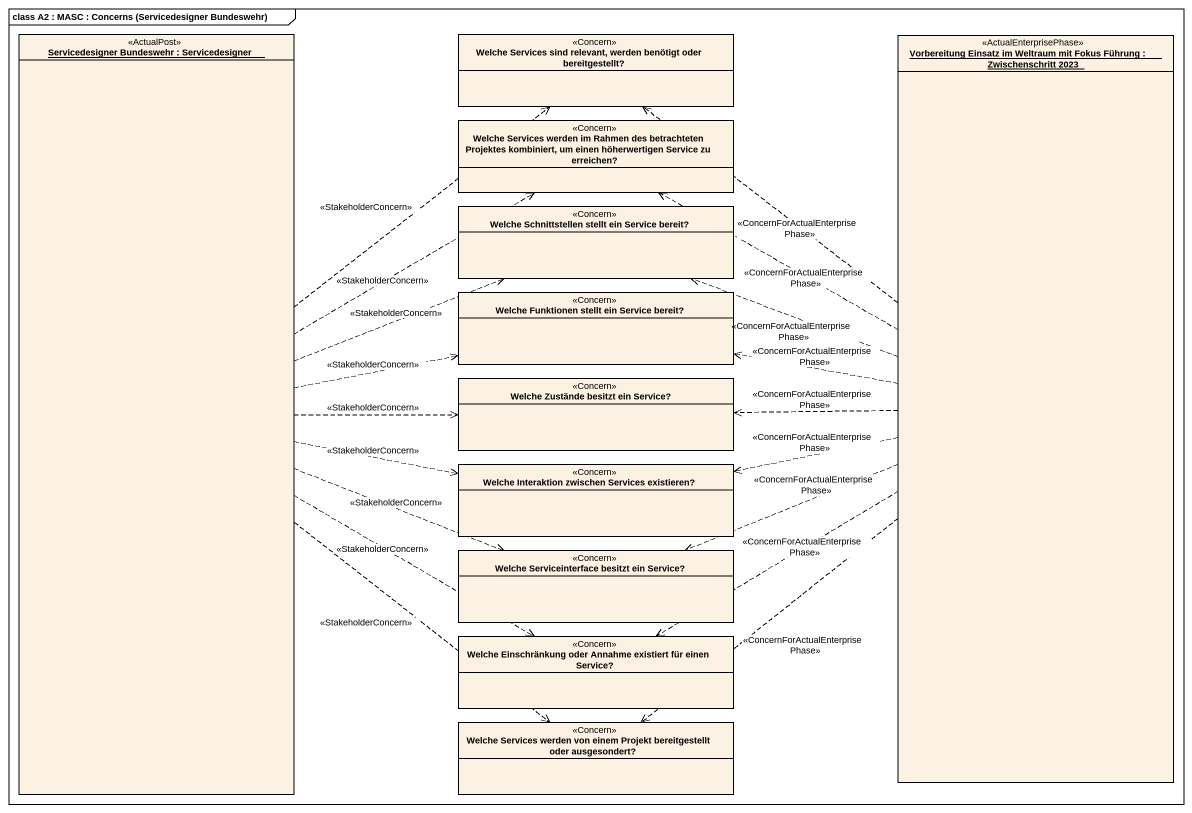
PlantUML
@startuml
mainframe class A2 : MASC : Concerns (Servicedesigner Bundeswehr)
hide circle
hide empty members
object "Servicedesigner Bundeswehr : Servicedesigner" as Servicedesigner_Bundeswehr <<ActualPost>>
class "Welche Services sind relevant, werden benötigt oder bereitgestellt?" as Welche_Services_sind <<Concern>>
object "Vorbereitung Einsatz im Weltraum mit Fokus Führung : Zwischenschritt 2023" as Vorbereitung_Einsatz_im <<ActualEnterprisePhase>>
class "Welche Services werden im Rahmen des betrachteten Projektes kombiniert, um einen höherwertigen Service zu erreichen?" as Welche_Services_werden_im <<Concern>>
class "Welche Schnittstellen stellt ein Service bereit?" as Welche_Schnittstellen <<Concern>>
class "Welche Funktionen stellt ein Service bereit?" as Welche_Funktionen_stellt <<Concern>>
class "Welche Zustände besitzt ein Service?" as Welche_Zustände_besitzt_ein <<Concern>>
class "Welche Interaktion zwischen Services existieren?" as Welche_Interaktion_zwischen <<Concern>>
class "Welche Serviceinterface besitzt ein Service?" as Welche_Serviceinterface <<Concern>>
class "Welche Einschränkung oder Annahme existiert für einen Service?" as Welche_Einschränkung_oder <<Concern>>
class "Welche Services werden von einem Projekt bereitgestellt oder ausgesondert?" as Welche_Services_werden_von <<Concern>>
Servicedesigner_Bundeswehr .up.> Welche_Services_sind : <<StakeholderConcern>>
Servicedesigner_Bundeswehr .right.> Welche_Services_werden_im : <<StakeholderConcern>>
Servicedesigner_Bundeswehr .right.> Welche_Schnittstellen : <<StakeholderConcern>>
Servicedesigner_Bundeswehr .right.> Welche_Funktionen_stellt : <<StakeholderConcern>>
Servicedesigner_Bundeswehr .right.> Welche_Zustände_besitzt_ein : <<StakeholderConcern>>
Servicedesigner_Bundeswehr .right.> Welche_Interaktion_zwischen : <<StakeholderConcern>>
Servicedesigner_Bundeswehr .right.> Welche_Serviceinterface : <<StakeholderConcern>>
Servicedesigner_Bundeswehr .right.> Welche_Einschränkung_oder : <<StakeholderConcern>>
Servicedesigner_Bundeswehr ..> Welche_Services_werden_von : <<StakeholderConcern>>
Vorbereitung_Einsatz_im .up.> Welche_Services_sind : <<ConcernForActualEnterprisePhase>>
Vorbereitung_Einsatz_im .left.> Welche_Services_werden_im : <<ConcernForActualEnterprisePhase>>
Vorbereitung_Einsatz_im .left.> Welche_Schnittstellen : <<ConcernForActualEnterprisePhase>>
Vorbereitung_Einsatz_im .left.> Welche_Funktionen_stellt : <<ConcernForActualEnterprisePhase>>
Vorbereitung_Einsatz_im .left.> Welche_Zustände_besitzt_ein : <<ConcernForActualEnterprisePhase>>
Vorbereitung_Einsatz_im .left.> Welche_Interaktion_zwischen : <<ConcernForActualEnterprisePhase>>
Vorbereitung_Einsatz_im .left.> Welche_Serviceinterface : <<ConcernForActualEnterprisePhase>>
Vorbereitung_Einsatz_im .left.> Welche_Einschränkung_oder : <<ConcernForActualEnterprisePhase>>
Vorbereitung_Einsatz_im ..> Welche_Services_werden_von : <<ConcernForActualEnterprisePhase>>
@enduml
